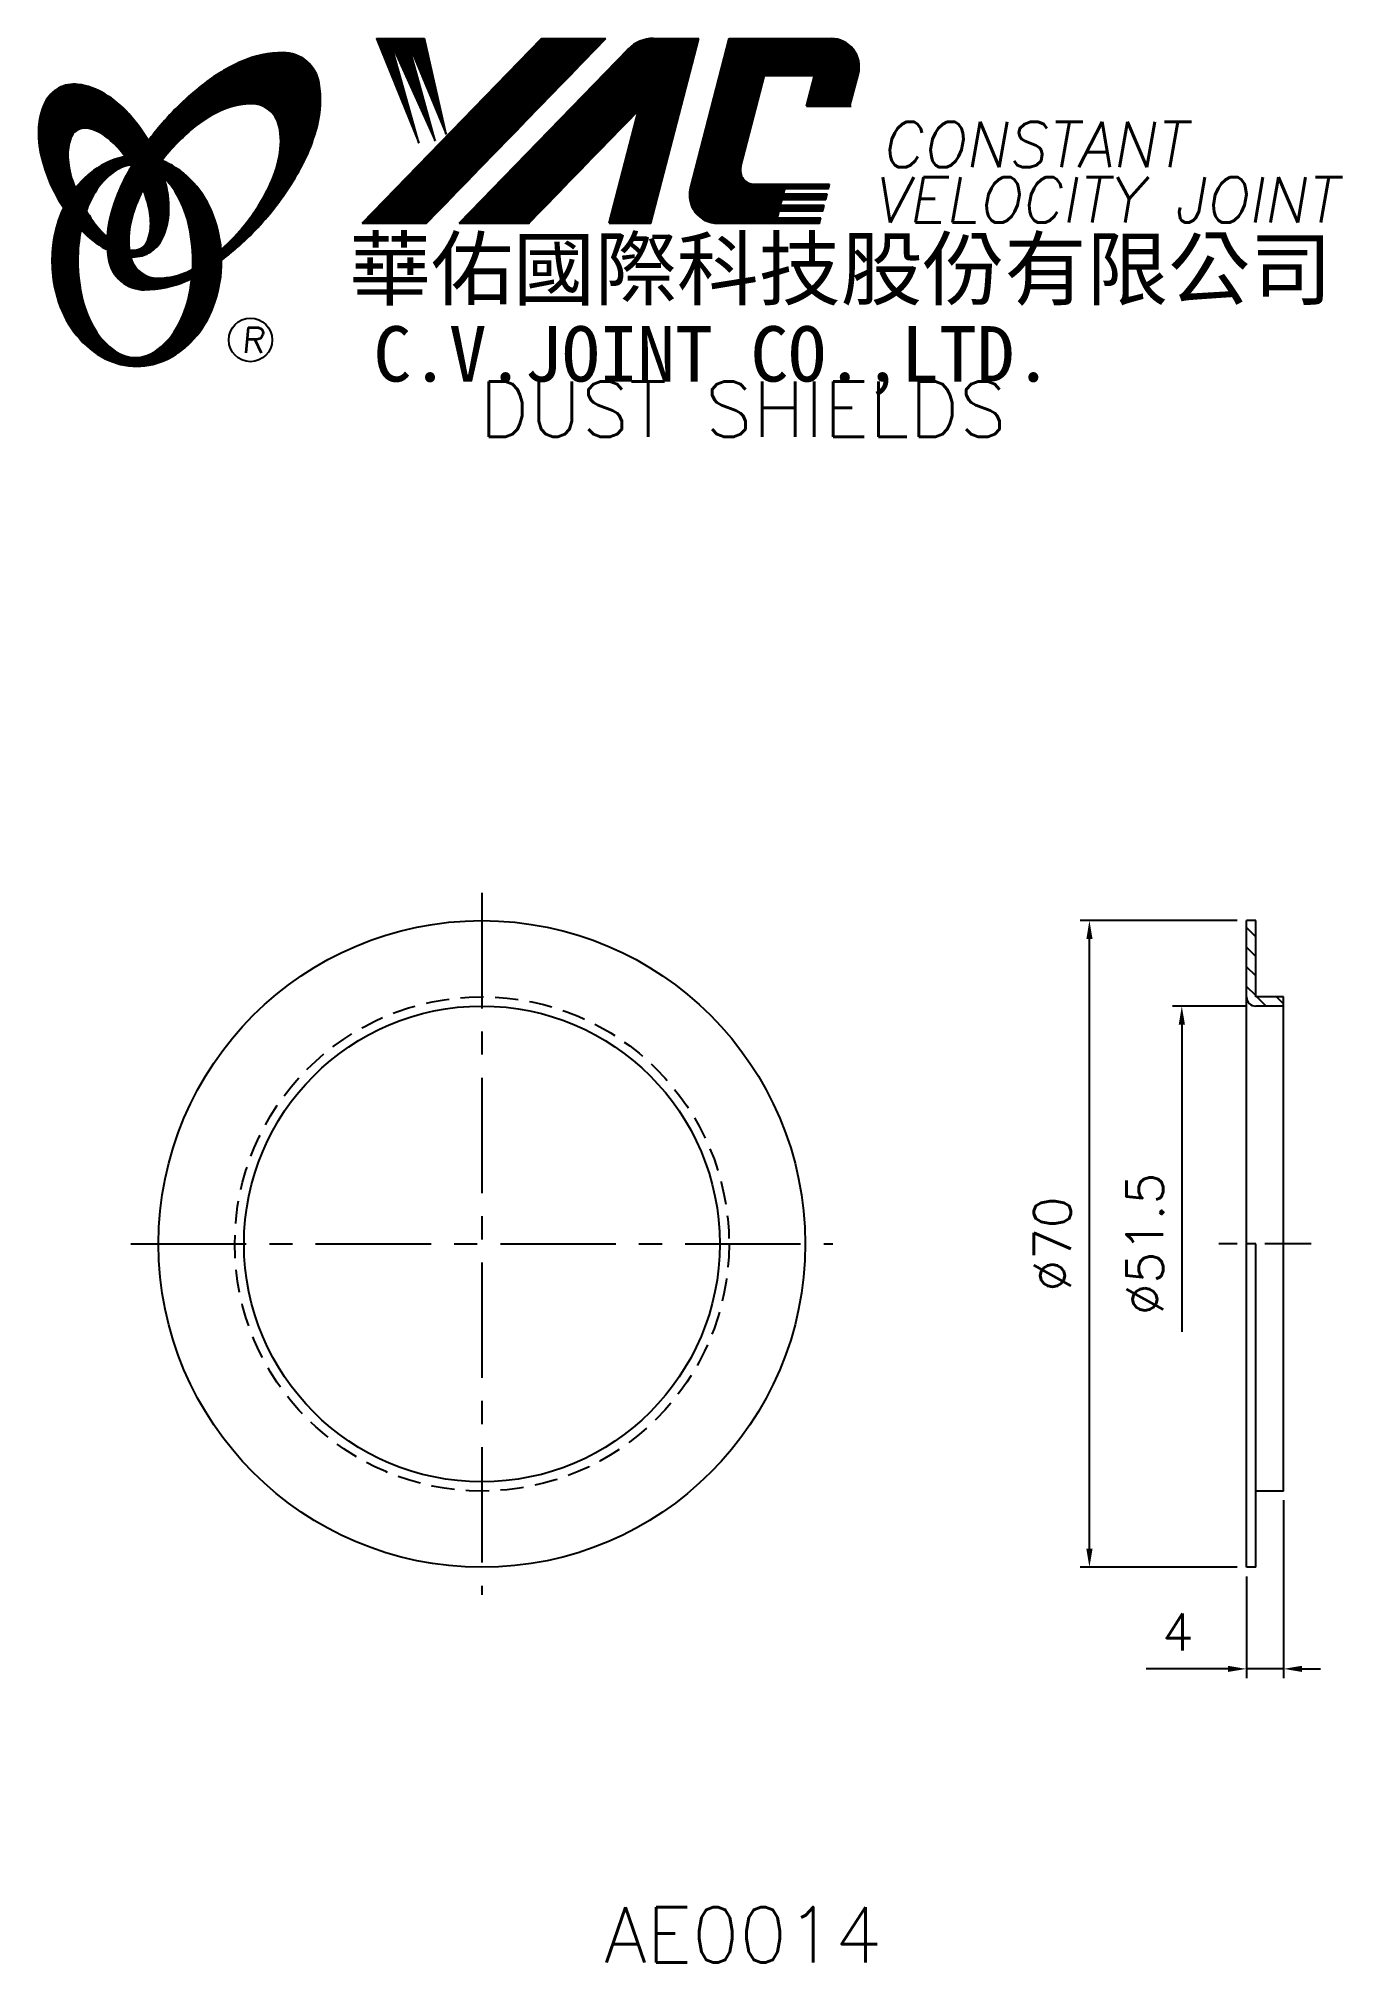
# Model space of a CAD drawing. Extents: x 565 to 706, y 306 to 514.
import ezdxf
from ezdxf.enums import TextEntityAlignment as Align

# ---------------------------------------------------------------- set-up
doc = ezdxf.new("R2010")
doc.units = 0
doc.header["$LTSCALE"] = 10
doc.header["$MEASUREMENT"] = 0
doc.linetypes.add('CENTER', pattern=[2, 1.25, -0.25, 0.25, -0.25])
doc.linetypes.add('HIDDEN', pattern=[0.375, 0.25, -0.125])
doc.layers.get('0').update_dxf_attribs({"linetype": 'CONTINUOUS'})
doc.layers.get('DEFPOINTS').update_dxf_attribs({"linetype": 'CONTINUOUS'})
doc.layers.add('4', color=7, linetype='CONTINUOUS')
doc.styles.add('CHINA', font='KAIU.TTF')
doc.styles.add('ITALICC', font='simplex.shx')
doc.dimstyles.new('STANDARD$0', dxfattribs={"dimtxt": 4, "dimasz": 2, "dimexe": 1, "dimexo": 1, "dimgap": 2, "dimtad": 1, "dimdec": 4, "dimzin": 10, "dimtxsty": 'ITALICC', "dimcen": 2, "dimclrd": 5, "dimclre": 5, "dimclrt": 18, "dimaunit": 1, "dimazin": 3, "dimtp": 0.1, "dimtfac": 0.7, "dimtdec": 4, "dimtmove": 0, "dimatfit": 3, "dimtolj": 1, "dimtzin": 10})
pattern_1 = [(45, (634.550486, 270.647271), (-0.00727476112, 0.00727476112), [])]
pattern_2 = [(45, (465.95994, 306.95168), (-0.00883883476, 0.00883883476), [])]

# ---------------------------------------------------------------- blocks, each defined once
blk = doc.blocks.new('*D4')
at = {"color": 5, "linetype": 'BYBLOCK'}
for p, q in [((694.76, 418.89), (677.76, 418.89)), ((678.76, 350.89), (678.76, 416.89)), ((694.76, 348.89), (677.76, 348.89))]:
    blk.add_line(p, q, dxfattribs=at)
for points in [[(678.43, 416.89), (679.1, 416.89), (678.76, 418.89)], [(678.43, 350.89), (679.1, 350.89), (678.76, 348.89)]]:
    blk.add_solid(points, dxfattribs=at)
at = {"layer": 'DEFPOINTS', "color": 0, "linetype": 'BYBLOCK'}
for p in [(678.76, 418.89), (695.76, 418.89), (695.76, 348.89)]:
    blk.add_point(p, dxfattribs=at)
at = {"color": 18, "linetype": 'BYBLOCK', "insert": (674.76, 383.89), "char_height": 4, "attachment_point": 5, "rotation": 90, "style": 'ITALICC'}
blk.add_mtext('\\A1;∅70', dxfattribs=at)
blk = doc.blocks.new('*D5')
at = {"color": 5, "linetype": 'BYBLOCK'}
for p, q in [((695.76, 409.64), (687.76, 409.64)), ((688.76, 407.64), (688.76, 374.36))]:
    blk.add_line(p, q, dxfattribs=at)
blk.add_solid([(688.43, 407.64), (689.1, 407.64), (688.76, 409.64)], dxfattribs=at)
at = {"layer": 'DEFPOINTS', "color": 0, "linetype": 'BYBLOCK'}
for p in [(688.76, 409.64), (696.76, 409.64), (695.76, 358.14)]:
    blk.add_point(p, dxfattribs=at)
at = {"color": 18, "linetype": 'BYBLOCK', "insert": (684.76, 383.89), "char_height": 4, "attachment_point": 5, "rotation": 90, "style": 'ITALICC'}
blk.add_mtext('\\A1;∅51.5', dxfattribs=at)
blk = doc.blocks.new('*D6')
at = {"color": 5, "linetype": 'BYBLOCK'}
for p, q in [((699.76, 356.14), (699.76, 336.89)), ((695.76, 347.89), (695.76, 336.89)), ((693.76, 337.89), (684.91, 337.89)), ((699.76, 337.89), (695.76, 337.89)), ((701.76, 337.89), (703.76, 337.89))]:
    blk.add_line(p, q, dxfattribs=at)
for points in [[(693.76, 338.22), (693.76, 337.56), (695.76, 337.89)], [(701.76, 338.22), (701.76, 337.56), (699.76, 337.89)]]:
    blk.add_solid(points, dxfattribs=at)
at = {"layer": 'DEFPOINTS', "color": 0, "linetype": 'BYBLOCK'}
for p in [(699.76, 357.14), (695.76, 348.89), (695.76, 337.89)]:
    blk.add_point(p, dxfattribs=at)
at = {"color": 18, "linetype": 'BYBLOCK', "insert": (688.33, 341.89), "char_height": 4, "attachment_point": 5, "style": 'ITALICC'}
blk.add_mtext('\\A1;4', dxfattribs=at)

msp = doc.modelspace()

# ---------------------------------------------------------------- hatches: boundary and pattern name
at = {"layer": '4', "linetype": 'CONTINUOUS'}
h = msp.add_hatch(dxfattribs=at)
h.set_pattern_fill('ANSI31', color=5, scale=0.082305, style=0)
h.set_pattern_definition([(45, (465.959941, 306.95168), (-0.00727476112, 0.00727476112), [])])
h.paths.add_polyline_path([(587.99541, 507.32018, -0.172879177), (589.93689, 506.66162, -0.172879177), (591.02418, 504.92357, -0.104527385), (591.05196, 501.59538, -0.065680101), (589.88243, 498.19342, -0.051823203), (587.44201, 494.35103, -0.044272532), (584.76704, 491.5247, -0.020203161), (584.82062, 490.38678, 0.006517006), (585.22517, 490.69885, 0.049863361), (589.7786, 495.11192, 0.049863361), (593.36823, 500.33908, 0.063682799), (595.18928, 504.96643, 0.103597411), (595.37858, 509.5504, 0.177892575), (594.02997, 511.92068, 0.177892575), (591.46758, 512.854, 0.103597411), (586.97978, 511.90096, 0.063682799), (582.72204, 509.33188, 0.049863361), (578.16861, 504.91882, 0.016070017), (576.89791, 503.31251, -0.007061632), (577.14519, 502.87548, -0.031648676), (578.09778, 500.8389, -0.008069351), (578.52969, 501.40321, -0.051823203), (581.70806, 504.66167, -0.065680101), (584.74999, 506.58202, -0.104527385)])
h.paths.add_polyline_path([(574.91974, 494.15887, -0.065680101), (576.08927, 497.56082, -0.006063428), (576.33321, 498.03584, 0.027613469), (575.60638, 499.62391, 0.017011252), (575.07296, 500.55888, 0.007829282), (574.57897, 499.69166, 0.063682799), (572.75793, 495.06431, 0.103597411), (572.56863, 490.48034, 0.177892575), (573.91724, 488.11006, 0.177892575), (576.47963, 487.17673, 0.103597411), (580.96743, 488.12978, 0.008811776), (581.5944, 488.41986, 0.013922709), (581.67172, 489.38967, -0.009086703), (581.22171, 489.17222, -0.104527385), (577.97629, 488.43406, -0.172879177), (576.03481, 489.09262, -0.172879177), (574.94752, 490.83067, -0.104527385)])
h = msp.add_hatch(dxfattribs=at)
h.set_pattern_fill('ANSI31', color=5, scale=0.1, style=0)
h.set_pattern_definition(pattern_2)
h.paths.add_polyline_path([(626.41865, 514.38266), (619.46134, 514.38266), (600.04473, 494.3789), (607.00204, 494.3789)])
h.paths.add_polyline_path([(629.96554, 506.61709), (626.78516, 494.3789), (631.26615, 494.3789), (636.46458, 514.38266), (631.56786, 514.38266, 0.202785967), (628.83378, 513.22625), (610.53965, 494.3789), (618.08657, 494.3789)])
h.paths.add_polyline_path([(643.59264, 510.38425), (648.98636, 510.38425), (648.11734, 507.04023), (652.83416, 507.04023), (653.75088, 510.5678, 0.490800957), (650.80068, 514.38266), (639.76637, 514.38266), (635.55931, 498.19377, 0.490800957), (638.50951, 494.3789), (649.54383, 494.3789), (649.69827, 494.97322), (644.98145, 494.97322), (645.17482, 495.7173), (649.89164, 495.7173), (650.0502, 496.32744), (645.33338, 496.32744), (645.49462, 496.94791), (650.21144, 496.94791), (650.36762, 497.5489), (645.6508, 497.5489), (645.80761, 498.15227), (650.52443, 498.15227), (650.64116, 498.60147), (642.50141, 498.60147, -0.490800957), (641.02631, 500.5089)])
h = msp.add_hatch(dxfattribs=at)
h.set_pattern_fill('ANSI31', color=1, scale=0.1, style=0)
h.set_pattern_definition(pattern_2)
h.paths.add_polyline_path([(606.77671, 514.38266), (601.59938, 514.38266), (606.17014, 503.07893), (603.10421, 514.03691), (607.93895, 503.31458), (604.99094, 514.03691), (609.11816, 504.02155)])
h = msp.add_hatch(dxfattribs=at)
h.set_pattern_fill('ANSI31', color=3, scale=0.082305, style=0)
h.set_pattern_definition(pattern_1)
h.paths.add_polyline_path([(572.19891, 508.37102, 0.106488277), (569.25703, 509.40959, 0.158297415), (567.16683, 509.01455, 0.158297415), (565.7075, 507.46686, 0.106488277), (564.99668, 504.42909, 0.071723199), (565.41473, 501.11614, 0.058080454), (566.95971, 497.30075, 0.058080454), (569.34076, 493.94296, 0.071723199), (571.906, 491.80521, 0.020895977), (572.44619, 491.50322, -0.030777155), (572.43028, 492.87944, -0.042059526), (571.33392, 494.0422, -0.04691039), (569.71476, 496.52335, -0.04691039), (568.58648, 499.26283, -0.060581117), (568.18438, 501.5249, -0.10187153), (568.496, 503.6131, -0.185892489), (569.27609, 504.50474, -0.185892489), (570.45273, 504.64286, -0.10187153), (572.35038, 503.71733, -0.060581117), (573.98721, 502.10506, -0.04691039), (575.60638, 499.62391, -0.04691039), (576.73466, 496.88442, -0.060581117), (577.13676, 494.62235, -0.10187153), (576.82514, 492.53415, -0.185892489), (576.04505, 491.64251, -0.185892489), (574.86841, 491.50439, -0.002013383), (574.82761, 491.51502, 0.021593804), (574.94752, 490.83067, 0.006477741), (574.96552, 490.75364, 0.14950097), (576.93808, 491.16168, 0.158297415), (578.39741, 492.70937, 0.106488277), (579.10822, 495.74713, 0.071723199), (578.69018, 499.06009, 0.058080454), (577.14519, 502.87548, 0.058080454), (574.76415, 506.23327, 0.071723199)])
h = msp.add_hatch(dxfattribs=at)
h.set_pattern_fill('ANSI31', color=1, scale=0.082305, style=0)
h.set_pattern_definition(pattern_1)
h.paths.add_polyline_path([(573.29253, 500.04757, -0.120168026), (574.98432, 500.70096, 0.016865385), (574.38456, 501.5837, 0.076648372), (572.22834, 500.86478, 0.104809576), (569.14388, 498.35168, 0.005838257), (568.97694, 498.13948, 0.028089978), (569.71476, 496.52335, 0.014237292), (570.15689, 495.7383, -0.045767751), (571.08207, 497.67514, -0.106890197)])
h.paths.add_polyline_path([(569.26116, 490.29295, -0.048711043), (569.59127, 493.67329, -0.007865741), (569.34076, 493.94296, -0.037695478), (567.70489, 496.06172, 0.03042545), (567.17956, 494.75774, 0.080710289), (566.45412, 490.29295, 0.080710289), (567.17956, 485.82816, 0.089265679), (569.14388, 482.23422, 0.104809576), (572.22834, 479.72112, 0.11926607), (575.63753, 478.89619, 0.11926607), (579.04672, 479.72112, 0.104809576), (582.13118, 482.23422, 0.089265679), (584.0955, 485.82816, 0.080710289), (584.82093, 490.29295, 0.080710289), (584.0955, 494.75774, 0.089265679), (582.13118, 498.35168, 0.104809576), (579.04672, 500.86478, 0.025513357), (578.35349, 501.17753, 0.004818181), (578.09778, 500.8389, -0.023722145), (578.639, 499.24215, -0.065307489), (579.87418, 497.67514, -0.073950765), (581.18663, 494.47742, -0.060532391), (581.69508, 490.29295, -0.060532391), (581.18663, 486.10849, -0.073950765), (579.87418, 482.91076, -0.106890197), (577.66372, 480.53833, -0.153118262), (575.47812, 479.85296, -0.153118262), (573.29253, 480.53833, -0.106890197), (571.08207, 482.91076, -0.073950765), (569.76962, 486.10849, -0.060532391)])
h = msp.add_hatch(dxfattribs=at)
h.set_pattern_fill('ANSI31', color=5, scale=12, angle=90, style=0)
h.set_pattern_definition([(135, (471.5287, 307.2035), (-1.06066, -1.06066), [])])
h.paths.add_polyline_path([(699.76325, 409.63857), (699.76325, 410.63857), (696.76325, 410.63857), (696.76325, 418.88857), (695.76325, 418.88857), (695.76325, 410.63857, 0.414213562), (696.76325, 409.63857)])

# ---------------------------------------------------------------- linework, layer by layer
at = {"layer": '4', "color": 5, "linetype": 'CONTINUOUS'}
for p, q in [((600.04473, 494.3789), (619.46134, 514.38266)), ((607.00204, 494.3789), (626.41865, 514.38266)), ((610.53965, 494.3789), (628.83378, 513.22625)), ((619.46134, 514.38266), (626.41865, 514.38266)), ((631.26615, 494.3789), (636.46458, 514.38266)), ((631.56786, 514.38266), (636.46458, 514.38266)), ((635.55931, 498.19377), (639.76637, 514.38266)), ((639.76637, 514.38266), (650.80068, 514.38266)), ((641.02631, 500.5089), (643.59264, 510.38425)), ((643.59264, 510.38425), (648.98636, 510.38425)), ((648.11734, 507.04023), (648.98636, 510.38425)), ((652.83416, 507.04023), (653.75088, 510.5678)), ((618.08657, 494.3789), (629.96554, 506.61709)), ((626.78516, 494.3789), (629.96554, 506.61709)), ((648.11734, 507.04023), (652.9846, 507.04023)), ((642.50141, 498.60147), (650.64116, 498.60147)), ((645.6508, 497.5489), (645.80761, 498.15227)), ((645.80761, 498.15227), (650.52443, 498.15227)), ((650.52443, 498.15227), (650.64116, 498.60147)), ((644.98145, 494.97322), (645.17482, 495.7173)), ((645.17482, 495.7173), (649.89164, 495.7173)), ((645.33338, 496.32744), (645.49462, 496.94791)), ((645.33338, 496.32744), (650.0502, 496.32744)), ((645.49462, 496.94791), (650.21144, 496.94791)), ((645.6508, 497.5489), (650.36762, 497.5489)), ((649.89164, 495.7173), (650.0502, 496.32744)), ((650.21144, 496.94791), (650.36762, 497.5489)), ((600.04473, 494.3789), (607.00204, 494.3789)), ((610.53965, 494.3789), (618.08657, 494.3789)), ((626.78516, 494.3789), (631.26615, 494.3789)), ((638.50951, 494.3789), (649.54383, 494.3789)), ((644.98145, 494.97322), (649.69827, 494.97322)), ((649.54383, 494.3789), (649.69827, 494.97322))]:
    msp.add_line(p, q, dxfattribs=at)
at = {"layer": '4', "color": 1, "linetype": 'CONTINUOUS'}
for p, q in [((601.59938, 514.38266), (606.17014, 503.07893)), ((601.59938, 514.38266), (606.77671, 514.38266)), ((606.17014, 503.07893), (603.10421, 514.03691)), ((603.10421, 514.03691), (607.93895, 503.31458)), ((607.93895, 503.31458), (604.99094, 514.03691)), ((604.99094, 514.03691), (609.11816, 504.02155)), ((609.11816, 504.02155), (606.77671, 514.38266))]:
    msp.add_line(p, q, dxfattribs=at)
at = {"layer": '4', "color": 5, "linetype": 'CENTER'}
for p, q in [((612.99486, 421.88857), (612.99486, 345.88857)), ((574.99486, 383.88857), (650.99486, 383.88857))]:
    msp.add_line(p, q, dxfattribs=at)
at = {"layer": '4', "color": 7, "linetype": 'CONTINUOUS'}
for p, q in [((695.76325, 348.88857), (695.76325, 418.88857)), ((696.76325, 418.88857), (695.76325, 418.88857)), ((696.76325, 410.63857), (696.76325, 418.88857)), ((699.76325, 410.63857), (696.76325, 410.63857)), ((699.76325, 357.13857), (699.76325, 410.63857)), ((699.76325, 409.63857), (696.76325, 409.63857)), ((696.76325, 348.88857), (696.76325, 383.88857)), ((699.76325, 357.13857), (696.76325, 357.13857)), ((696.76325, 348.88857), (695.76325, 348.88857))]:
    msp.add_line(p, q, dxfattribs=at)
at = {"layer": '4', "color": 5, "linetype": 'CENTER', "ltscale": 0.4}
msp.add_line((702.76325, 383.88857), (692.76325, 383.88857), dxfattribs=at)
at = {"layer": '4', "color": 5, "linetype": 'CONTINUOUS'}
for points in [[(584.82062, 490.38678, 0.006517006), (585.22517, 490.69885, 0.049863361), (589.7786, 495.11192, 0.049863361), (593.36823, 500.33908, 0.063682799), (595.18928, 504.96643, 0.103597411), (595.37858, 509.5504, 0.177892575), (594.02997, 511.92068, 0.177892575), (591.46758, 512.854, 0.103597411), (586.97978, 511.90096, 0.063682799), (582.72204, 509.33188, 0.049863361), (578.16861, 504.91882, 0.016070017), (576.89791, 503.31251)], [(584.76704, 491.5247, 0.044272532), (587.44201, 494.35103, 0.051823203), (589.88243, 498.19342, 0.065680101), (591.05196, 501.59538, 0.104527385), (591.02418, 504.92357, 0.172879177), (589.93689, 506.66162, 0.172879177), (587.99541, 507.32018, 0.104527385), (584.74999, 506.58202, 0.065680101), (581.70806, 504.66167, 0.051823203), (578.52969, 501.40321, 0.008069351), (578.09778, 500.8389)], [(575.07296, 500.55888, 0.007829282), (574.57897, 499.69166, 0.063682799), (572.75793, 495.06431, 0.103597411), (572.56863, 490.48034, 0.177892575), (573.91724, 488.11006, 0.177892575), (576.47963, 487.17673, 0.103597411), (580.96743, 488.12978, 0.008811776), (581.5944, 488.41986, 0.008811776)], [(576.33321, 498.03584, 0.006063428), (576.08927, 497.56082, 0.065680101), (574.91974, 494.15887, 0.104527385), (574.94752, 490.83067, 0.172879177), (576.03481, 489.09262, 0.172879177), (577.97629, 488.43406, 0.104527385), (581.22171, 489.17222, 0.009086703), (581.67172, 489.38967, 0.009086703)]]:
    msp.add_lwpolyline(points, format="xyb", dxfattribs=at)
at = {"layer": '4', "color": 3, "linetype": 'CONTINUOUS'}
for points in [[(574.96552, 490.75364, 0.14950097), (576.93808, 491.16168, 0.158297415), (578.39741, 492.70937, 0.106488277), (579.10822, 495.74713, 0.071723199), (578.69018, 499.06009, 0.058080454), (577.14519, 502.87548, 0.058080454), (574.76415, 506.23327, 0.071723199), (572.19891, 508.37102, 0.106488277), (569.25703, 509.40959, 0.158297415), (567.16683, 509.01455, 0.158297415), (565.7075, 507.46686, 0.106488277), (564.99668, 504.42909, 0.071723199), (565.41473, 501.11614, 0.058080454), (566.95971, 497.30075, 0.058080454), (569.34076, 493.94296, 0.071723199), (571.906, 491.80521, 0.020895977), (572.44619, 491.50322, 0.020895977)], [(574.82761, 491.51502, 0.002013383), (574.86841, 491.50439, 0.185892489), (576.04505, 491.64251, 0.185892489), (576.82514, 492.53415, 0.10187153), (577.13676, 494.62235, 0.060581117), (576.73466, 496.88442, 0.04691039), (575.60638, 499.62391, 0.04691039), (573.98721, 502.10506, 0.060581117), (572.35038, 503.71733, 0.10187153), (570.45273, 504.64286, 0.185892489), (569.27609, 504.50474, 0.185892489), (568.496, 503.6131, 0.10187153), (568.18438, 501.5249, 0.060581117), (568.58648, 499.26283, 0.04691039), (569.71476, 496.52335, 0.04691039), (571.33392, 494.0422, 0.042059526), (572.43028, 492.87944, 0.042059526)]]:
    msp.add_lwpolyline(points, format="xyb", dxfattribs=at)
at = {"layer": '4', "color": 1, "linetype": 'CONTINUOUS'}
for points in [[(567.70489, 496.06172, 0.03042545), (567.17956, 494.75774, 0.080710289), (566.45412, 490.29295, 0.080710289), (567.17956, 485.82816, 0.089265679), (569.14388, 482.23422, 0.104809576), (572.22834, 479.72112, 0.11926607), (575.63753, 478.89619, 0.11926607), (579.04672, 479.72112, 0.104809576), (582.13118, 482.23422, 0.089265679), (584.0955, 485.82816, 0.080710289), (584.82093, 490.29295, 0.080710289), (584.0955, 494.75774, 0.089265679), (582.13118, 498.35168, 0.104809576), (579.04672, 500.86478, 0.025513357), (578.35349, 501.17753, 0.025513357)], [(574.38456, 501.5837, 0.076648372), (572.22834, 500.86478, 0.104809576), (569.14388, 498.35168, 0.005838257), (568.97694, 498.13948, 0.005838257)], [(574.98432, 500.70096, 0.120168026), (573.29253, 500.04757, 0.106890197), (571.08207, 497.67514, 0.045767751), (570.15689, 495.7383, 0.045767751)], [(569.59127, 493.67329, 0.048711043), (569.26116, 490.29295, 0.060532391), (569.76962, 486.10849, 0.073950765), (571.08207, 482.91076, 0.106890197), (573.29253, 480.53833, 0.153118262), (575.47812, 479.85296, 0.153118262), (577.66372, 480.53833, 0.106890197), (579.87418, 482.91076, 0.073950765), (581.18663, 486.10849, 0.060532391), (581.69508, 490.29295, 0.060532391), (581.18663, 494.47742, 0.073950765), (579.87418, 497.67514, 0.065307489), (578.639, 499.24215)]]:
    msp.add_lwpolyline(points, format="xyb", dxfattribs=at)
at = {"layer": '4', "color": 5, "linetype": 'CONTINUOUS'}
msp.add_circle((587.94177, 481.74723), 2.35282, dxfattribs=at)
at = {"layer": '4', "color": 7, "linetype": 'CONTINUOUS'}
for radius in [35, 25.75]:
    msp.add_circle((612.99486, 383.88857), radius, dxfattribs=at)
at = {"layer": '4', "color": 5, "linetype": 'HIDDEN'}
msp.add_circle((612.99486, 383.88857), 26.75, dxfattribs=at)
at = {"layer": '4', "color": 5, "linetype": 'CONTINUOUS'}
for centre, radius, start, end in [((631.56786, 510.57242), 3.81024, 90, 135.8533387), ((650.80068, 511.33447), 3.04819, 345.4326059, 90), ((642.50141, 500.12557), 1.5241, 165.4326059, 270), ((638.50951, 497.4271), 3.04819, 165.4326059, 270)]:
    msp.add_arc(centre, radius, start, end, dxfattribs=at)
at = {"layer": '4', "color": 7, "linetype": 'CONTINUOUS'}
msp.add_arc((696.76325, 410.63857), 1, 180, 270, dxfattribs=at)

# ---------------------------------------------------------------- texts
at = {"layer": '4', "color": 5, "linetype": 'CONTINUOUS', "style": 'ITALICC'}
for s, height, oblique, p in [('CONSTANT', 4.9, 10, (656.19354, 500.44937)), ('VELOCITY JOINT', 4.9, 10, (655.31532, 494.45399)), ('R', 2.75625, 5, (586.98308, 480.33763))]:
    msp.add_text(s, height=height, dxfattribs=dict(at, oblique=oblique)).set_placement(p)
at = {"layer": '4', "color": 7, "linetype": 'CONTINUOUS', "style": 'CHINA'}
for s, height, p in [('華佑國際科技股份有限公司', 6.5, (598.63137, 486.18906)), ('C.V.JOINT CO.,LTD.', 6, (601.26001, 477.24284))]:
    msp.add_text(s, height=height, dxfattribs=at).set_placement(p)
at = {"layer": '4', "color": 18, "linetype": 'CONTINUOUS', "style": 'ITALICC'}
for s, p in [('DUST SHIELDS', (641.26273, 471.25002)), ('AE0014', (641.26273, 306.10263))]:
    msp.add_text(s, height=6, dxfattribs=at).set_placement(p, align=Align.CENTER)

# ---------------------------------------------------------------- dimensions: what is measured, and where the dimension line sits
at = {"layer": '4', "color": 7, "linetype": 'CONTINUOUS'}
dim = msp.add_linear_dim(base=(678.76321, 418.88857), p1=(695.76325, 348.88857), p2=(695.76325, 418.88857), angle=90, text='%%C70', dimstyle='STANDARD$0', dxfattribs=at)
dim.commit()
dim.dimension.update_dxf_attribs({"geometry": '*D4', "text_midpoint": (674.76321, 383.88857)})
dim = msp.add_linear_dim(base=(688.76328, 409.63857), p1=(695.76325, 358.13857), p2=(696.76325, 409.63857), angle=90, text='%%C51.5', dimstyle='STANDARD$0', override={"dimcen": -2, "dimse1": 1, "dimsd1": 1}, dxfattribs=at)
dim.commit()
dim.dimension.update_dxf_attribs({"geometry": '*D5', "text_midpoint": (684.76328, 383.88857)})
dim = msp.add_linear_dim(base=(695.76325, 337.88857), p1=(699.76325, 357.13857), p2=(695.76325, 348.88857), text='4', dimstyle='STANDARD$0', dxfattribs=at)
dim.commit()
dim.dimension.update_dxf_attribs({"geometry": '*D6', "text_midpoint": (688.33468, 341.88857)})

doc.saveas('drawing.dxf')
